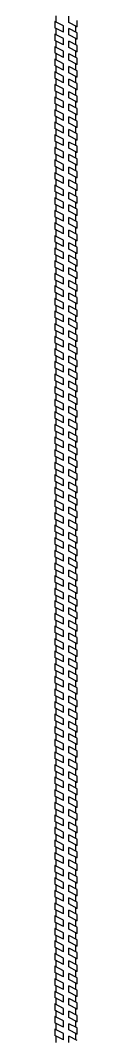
# Model space of a CAD drawing. Header units: millimetres. Extents: x -1985 to 969, y 203 to 500.
# Drawn here: x -1945.58 to -1945.08, y 445.53 to 468.21 of the extents above; entities that cross this region are included whole.
import ezdxf

# ---------------------------------------------------------------- set-up
doc = ezdxf.new("R2010")
doc.units = ezdxf.units.MM
doc.layers.add('ШПАЛА', color=7, linetype='Continuous')

# ---------------------------------------------------------------- blocks, each defined once
blk = doc.blocks.new('Анкер витой')
at = {"color": 252}
for p, q in [((-147935.6, -7676.5), (-147935.6, -7669.5)), ((-147935.6, -7676.5), (-147926.1, -7671.7)), ((-147920.2, -7675.6), (-147910.6, -7670.7)), ((-147910.6, -7670.7), (-147912.1, -7670.7)), ((-147910.6, -7670.7), (-147910.6, -7677.7)), ((-147935.6, -7676.5), (-147934.1, -7676.5)), ((-147935.6, -7683.4), (-147926.1, -7678.6)), ((-147935.6, -7690.4), (-147935.6, -7683.4)), ((-147935.6, -7690.4), (-147926.1, -7685.6)), ((-147920.2, -7682.6), (-147910.6, -7677.7)), ((-147920.2, -7689.6), (-147910.6, -7684.7)), ((-147910.6, -7684.7), (-147912.1, -7684.7)), ((-147910.6, -7684.7), (-147910.6, -7691.7)), ((-147935.6, -7690.4), (-147934.1, -7690.4)), ((-147935.6, -7697.4), (-147926.1, -7692.6)), ((-147920.2, -7696.6), (-147910.6, -7691.7)), ((-147935.6, -7704.4), (-147935.6, -7697.4)), ((-147935.6, -7704.4), (-147926.1, -7699.6)), ((-147935.6, -7704.4), (-147934.1, -7704.4)), ((-147935.6, -7711.5), (-147926.1, -7706.6)), ((-147920.2, -7703.6), (-147910.6, -7698.7)), ((-147920.2, -7710.6), (-147910.6, -7705.7)), ((-147910.6, -7698.7), (-147912.1, -7698.7)), ((-147910.6, -7698.7), (-147910.6, -7705.7)), ((-147935.6, -7718.5), (-147935.6, -7711.5)), ((-147935.6, -7718.5), (-147926.1, -7713.6)), ((-147935.6, -7718.5), (-147934.1, -7718.5)), ((-147920.2, -7717.6), (-147910.6, -7712.7)), ((-147920.2, -7724.6), (-147910.6, -7719.7)), ((-147910.6, -7712.7), (-147912.1, -7712.7)), ((-147910.6, -7712.7), (-147910.6, -7719.7)), ((-147935.6, -7725.5), (-147926.1, -7720.6)), ((-147935.6, -7732.5), (-147935.6, -7725.5)), ((-147935.6, -7732.5), (-147926.1, -7727.6)), ((-147920.2, -7731.7), (-147910.6, -7726.7)), ((-147910.6, -7726.7), (-147912.1, -7726.7)), ((-147910.6, -7726.7), (-147910.6, -7733.7)), ((-147935.6, -7732.5), (-147934.1, -7732.5)), ((-147935.6, -7739.5), (-147926.1, -7734.6)), ((-147935.6, -7746.5), (-147935.6, -7739.5)), ((-147935.6, -7746.5), (-147926.1, -7741.6)), ((-147920.2, -7738.7), (-147910.6, -7733.7)), ((-147920.2, -7745.7), (-147910.6, -7740.8)), ((-147910.6, -7740.8), (-147912.1, -7740.8)), ((-147910.6, -7740.8), (-147910.6, -7747.8)), ((-147935.6, -7746.5), (-147934.1, -7746.5)), ((-147935.6, -7753.5), (-147926.1, -7748.7)), ((-147935.6, -7760.5), (-147935.6, -7753.5)), ((-147920.2, -7752.7), (-147910.6, -7747.8)), ((-147935.6, -7760.5), (-147926.1, -7755.7)), ((-147935.6, -7760.5), (-147934.1, -7760.5)), ((-147935.6, -7767.5), (-147926.1, -7762.6)), ((-147920.2, -7759.6), (-147910.6, -7754.7)), ((-147920.2, -7766.6), (-147910.6, -7761.7)), ((-147910.6, -7754.7), (-147912.1, -7754.7)), ((-147910.6, -7754.7), (-147910.6, -7761.7)), ((-147935.6, -7774.5), (-147935.6, -7767.5)), ((-147935.6, -7774.5), (-147926.1, -7769.6)), ((-147935.6, -7774.5), (-147934.1, -7774.5)), ((-147935.6, -7781.5), (-147926.1, -7776.6)), ((-147920.2, -7773.6), (-147910.6, -7768.7)), ((-147920.2, -7780.6), (-147910.6, -7775.7)), ((-147910.6, -7768.7), (-147912.1, -7768.7)), ((-147910.6, -7768.7), (-147910.6, -7775.7)), ((-147935.6, -7788.5), (-147935.6, -7781.5)), ((-147935.6, -7788.5), (-147926.1, -7783.6)), ((-147920.2, -7787.6), (-147910.6, -7782.7)), ((-147910.6, -7782.7), (-147912.1, -7782.7)), ((-147910.6, -7782.7), (-147910.6, -7789.7)), ((-147935.6, -7788.5), (-147934.1, -7788.5)), ((-147935.6, -7795.4), (-147926.1, -7790.6)), ((-147935.6, -7802.4), (-147935.6, -7795.4)), ((-147935.6, -7802.4), (-147926.1, -7797.6)), ((-147920.2, -7794.6), (-147910.6, -7789.7)), ((-147920.2, -7801.6), (-147910.6, -7796.7)), ((-147910.6, -7796.7), (-147912.1, -7796.7)), ((-147910.6, -7796.7), (-147910.6, -7803.7)), ((-147935.6, -7802.4), (-147934.1, -7802.4)), ((-147935.6, -7809.4), (-147926.1, -7804.6)), ((-147935.6, -7816.4), (-147935.6, -7809.4)), ((-147920.2, -7808.6), (-147910.6, -7803.7)), ((-147920.2, -7815.5), (-147910.6, -7810.6)), ((-147910.6, -7810.6), (-147912.1, -7810.6)), ((-147910.6, -7810.6), (-147910.6, -7817.6)), ((-147935.6, -7816.4), (-147926.1, -7811.6)), ((-147935.6, -7816.4), (-147934.1, -7816.4)), ((-147935.6, -7823.4), (-147926.1, -7818.5)), ((-147920.2, -7822.5), (-147910.6, -7817.6)), ((-147935.6, -7830.4), (-147935.6, -7823.4)), ((-147935.6, -7830.4), (-147926.1, -7825.5)), ((-147935.6, -7830.4), (-147934.1, -7830.4)), ((-147935.6, -7837.4), (-147926.1, -7832.5)), ((-147920.2, -7829.6), (-147910.6, -7824.6)), ((-147920.2, -7836.6), (-147910.6, -7831.6)), ((-147910.6, -7824.6), (-147912.1, -7824.6)), ((-147910.6, -7824.6), (-147910.6, -7831.6)), ((-147935.6, -7844.4), (-147935.6, -7837.4)), ((-147935.6, -7844.4), (-147926.1, -7839.5)), ((-147935.6, -7844.4), (-147934.1, -7844.4)), ((-147920.2, -7843.6), (-147910.6, -7838.7)), ((-147910.6, -7838.7), (-147912.1, -7838.7)), ((-147910.6, -7838.7), (-147910.6, -7845.7)), ((-147935.6, -7851.4), (-147926.1, -7846.5)), ((-147935.6, -7858.4), (-147935.6, -7851.4)), ((-147935.6, -7858.4), (-147926.1, -7853.5)), ((-147920.2, -7850.6), (-147910.6, -7845.7)), ((-147920.2, -7857.6), (-147910.6, -7852.7)), ((-147910.6, -7852.7), (-147912.1, -7852.7)), ((-147910.6, -7852.7), (-147910.6, -7859.7)), ((-147935.6, -7858.4), (-147934.1, -7858.4)), ((-147935.6, -7865.4), (-147926.1, -7860.6)), ((-147935.6, -7872.4), (-147935.6, -7865.4)), ((-147920.2, -7864.6), (-147910.6, -7859.7)), ((-147920.2, -7871.6), (-147910.6, -7866.7)), ((-147910.6, -7866.7), (-147912.1, -7866.7)), ((-147910.6, -7866.7), (-147910.6, -7873.7)), ((-147935.6, -7872.4), (-147926.1, -7867.6)), ((-147935.6, -7872.4), (-147934.1, -7872.4)), ((-147935.6, -7879.4), (-147926.1, -7874.6)), ((-147920.2, -7878.6), (-147910.6, -7873.7)), ((-147935.6, -7886.4), (-147935.6, -7879.4)), ((-147935.6, -7886.4), (-147926.1, -7881.6)), ((-147935.6, -7886.4), (-147934.1, -7886.4)), ((-147935.6, -7893.4), (-147926.1, -7888.6)), ((-147920.2, -7885.6), (-147910.6, -7880.7)), ((-147920.2, -7892.6), (-147910.6, -7887.7)), ((-147910.6, -7880.7), (-147912.1, -7880.7)), ((-147910.6, -7880.7), (-147910.6, -7887.7)), ((-147935.6, -7900.4), (-147935.6, -7893.4)), ((-147935.6, -7900.4), (-147926.1, -7895.6)), ((-147935.6, -7900.4), (-147934.1, -7900.4)), ((-147920.2, -7899.6), (-147910.6, -7894.6)), ((-147910.6, -7894.6), (-147912.1, -7894.6)), ((-147910.6, -7894.6), (-147910.6, -7901.6)), ((-147935.6, -7907.4), (-147926.1, -7902.5)), ((-147935.6, -7914.4), (-147935.6, -7907.4)), ((-147935.6, -7914.4), (-147926.1, -7909.5)), ((-147920.2, -7906.6), (-147910.6, -7901.6)), ((-147920.2, -7913.6), (-147910.6, -7908.7)), ((-147910.6, -7908.7), (-147912.1, -7908.7)), ((-147910.6, -7908.7), (-147910.6, -7915.7)), ((-147935.6, -7914.4), (-147934.1, -7914.4)), ((-147935.6, -7921.4), (-147926.1, -7916.6)), ((-147935.6, -7928.4), (-147935.6, -7921.4)), ((-147935.6, -7928.4), (-147926.1, -7923.6)), ((-147920.2, -7920.6), (-147910.6, -7915.7)), ((-147920.2, -7927.5), (-147910.6, -7922.6)), ((-147910.6, -7922.6), (-147912.1, -7922.6)), ((-147910.6, -7922.6), (-147910.6, -7929.6)), ((-147935.6, -7928.4), (-147934.1, -7928.4)), ((-147935.6, -7935.4), (-147926.1, -7930.5)), ((-147920.2, -7934.5), (-147910.6, -7929.6)), ((-147935.6, -7942.4), (-147935.6, -7935.4)), ((-147935.6, -7942.4), (-147926.1, -7937.5)), ((-147935.6, -7942.4), (-147934.1, -7942.4)), ((-147935.6, -7949.4), (-147926.1, -7944.5)), ((-147920.2, -7941.6), (-147910.6, -7936.6)), ((-147920.2, -7948.6), (-147910.6, -7943.6)), ((-147910.6, -7936.6), (-147912.1, -7936.6)), ((-147910.6, -7936.6), (-147910.6, -7943.6)), ((-147935.6, -7956.4), (-147935.6, -7949.4)), ((-147935.6, -7956.4), (-147926.1, -7951.5)), ((-147935.6, -7956.4), (-147934.1, -7956.4)), ((-147920.2, -7955.5), (-147910.6, -7950.6)), ((-147920.2, -7962.5), (-147910.6, -7957.6)), ((-147910.6, -7950.6), (-147912.1, -7950.6)), ((-147910.6, -7950.6), (-147910.6, -7957.6)), ((-147935.6, -7963.3), (-147926.1, -7958.5)), ((-147935.6, -7970.3), (-147935.6, -7963.3)), ((-147935.6, -7970.3), (-147926.1, -7965.5)), ((-147920.2, -7969.5), (-147910.6, -7964.6)), ((-147910.6, -7964.6), (-147912.1, -7964.6)), ((-147910.6, -7964.6), (-147910.6, -7971.6)), ((-147935.6, -7970.3), (-147934.1, -7970.3)), ((-147935.6, -7977.4), (-147926.1, -7972.5)), ((-147935.6, -7984.4), (-147935.6, -7977.4)), ((-147935.6, -7984.4), (-147926.1, -7979.5)), ((-147920.2, -7976.5), (-147910.6, -7971.6)), ((-147920.2, -7983.5), (-147910.6, -7978.6)), ((-147910.6, -7978.6), (-147912.1, -7978.6)), ((-147910.6, -7978.6), (-147910.6, -7985.6)), ((-147935.6, -7984.4), (-147934.1, -7984.4)), ((-147935.6, -7991.4), (-147926.1, -7986.5)), ((-147935.6, -7998.4), (-147935.6, -7991.4)), ((-147920.2, -7990.5), (-147910.6, -7985.6)), ((-147935.6, -7998.4), (-147926.1, -7993.5)), ((-147935.6, -7998.4), (-147934.1, -7998.4)), ((-147935.6, -8005.4), (-147926.1, -8000.5)), ((-147920.2, -7997.5), (-147910.6, -7992.6)), ((-147920.2, -8004.5), (-147910.6, -7999.6)), ((-147910.6, -7992.6), (-147912.1, -7992.6)), ((-147910.6, -7992.6), (-147910.6, -7999.6)), ((-147935.6, -8012.4), (-147935.6, -8005.4)), ((-147935.6, -8012.4), (-147926.1, -8007.5)), ((-147935.6, -8012.4), (-147934.1, -8012.4)), ((-147935.6, -8019.4), (-147926.1, -8014.6)), ((-147920.2, -8011.6), (-147910.6, -8006.7)), ((-147920.2, -8018.6), (-147910.6, -8013.7)), ((-147910.6, -8006.7), (-147912.1, -8006.7)), ((-147910.6, -8006.7), (-147910.6, -8013.7)), ((-147935.6, -8026.4), (-147935.6, -8019.4)), ((-147935.6, -8026.4), (-147926.1, -8021.6)), ((-147920.2, -8025.6), (-147910.6, -8020.7)), ((-147910.6, -8020.7), (-147912.1, -8020.7)), ((-147910.6, -8020.7), (-147910.6, -8027.7)), ((-147935.6, -8026.4), (-147934.1, -8026.4)), ((-147935.6, -8033.4), (-147926.1, -8028.6)), ((-147935.6, -8040.4), (-147935.6, -8033.4)), ((-147935.6, -8040.4), (-147926.1, -8035.6)), ((-147920.2, -8032.6), (-147910.6, -8027.7)), ((-147920.2, -8039.5), (-147910.6, -8034.6)), ((-147910.6, -8034.6), (-147912.1, -8034.6)), ((-147910.6, -8034.6), (-147910.6, -8041.6)), ((-147935.6, -8040.4), (-147934.1, -8040.4)), ((-147935.6, -8047.4), (-147926.1, -8042.5)), ((-147935.6, -8054.4), (-147935.6, -8047.4)), ((-147920.2, -8046.5), (-147910.6, -8041.6)), ((-147920.2, -8053.5), (-147910.6, -8048.6)), ((-147910.6, -8048.6), (-147912.1, -8048.6)), ((-147910.6, -8048.6), (-147910.6, -8055.6)), ((-147935.6, -8054.4), (-147926.1, -8049.5)), ((-147935.6, -8054.4), (-147934.1, -8054.4)), ((-147935.6, -8061.4), (-147926.1, -8056.5)), ((-147920.2, -8060.5), (-147910.6, -8055.6)), ((-147935.6, -8068.4), (-147935.6, -8061.4)), ((-147935.6, -8068.4), (-147926.1, -8063.5)), ((-147935.6, -8068.4), (-147934.1, -8068.4)), ((-147935.6, -8075.3), (-147926.1, -8070.5)), ((-147920.2, -8067.5), (-147910.6, -8062.6)), ((-147920.2, -8074.5), (-147910.6, -8069.6)), ((-147910.6, -8062.6), (-147912.1, -8062.6)), ((-147910.6, -8062.6), (-147910.6, -8069.6)), ((-147935.6, -8082.3), (-147935.6, -8075.3)), ((-147935.6, -8082.3), (-147926.1, -8077.5)), ((-147935.6, -8082.3), (-147934.1, -8082.3)), ((-147920.2, -8081.5), (-147910.6, -8076.6)), ((-147910.6, -8076.6), (-147912.1, -8076.6)), ((-147910.6, -8076.6), (-147910.6, -8083.6)), ((-147935.6, -8089.4), (-147926.1, -8084.5)), ((-147935.6, -8096.4), (-147935.6, -8089.4)), ((-147935.6, -8096.4), (-147926.1, -8091.5)), ((-147920.2, -8088.5), (-147910.6, -8083.6)), ((-147920.2, -8095.5), (-147910.6, -8090.6)), ((-147910.6, -8090.6), (-147912.1, -8090.6)), ((-147910.6, -8090.6), (-147910.6, -8097.6)), ((-147935.6, -8096.4), (-147934.1, -8096.4)), ((-147935.6, -8103.3), (-147926.1, -8098.5)), ((-147935.6, -8110.3), (-147935.6, -8103.3)), ((-147920.2, -8102.5), (-147910.6, -8097.6)), ((-147920.2, -8109.5), (-147910.6, -8104.6)), ((-147910.6, -8104.6), (-147912.1, -8104.6)), ((-147910.6, -8104.6), (-147910.6, -8111.6)), ((-147935.6, -8110.3), (-147926.1, -8105.5)), ((-147935.6, -8110.3), (-147934.1, -8110.3)), ((-147935.6, -8117.3), (-147926.1, -8112.5)), ((-147920.2, -8116.5), (-147910.6, -8111.6)), ((-147935.6, -8124.3), (-147935.6, -8117.3)), ((-147935.6, -8124.3), (-147926.1, -8119.5)), ((-147935.6, -8124.3), (-147934.1, -8124.3)), ((-147935.6, -8131.3), (-147926.1, -8126.5)), ((-147920.2, -8123.5), (-147910.6, -8118.6)), ((-147920.2, -8130.5), (-147910.6, -8125.6)), ((-147910.6, -8118.6), (-147912.1, -8118.6)), ((-147910.6, -8118.6), (-147910.6, -8125.6)), ((-147935.6, -8138.3), (-147935.6, -8131.3)), ((-147935.6, -8138.3), (-147926.1, -8133.5)), ((-147935.6, -8138.3), (-147934.1, -8138.3)), ((-147920.2, -8137.5), (-147910.6, -8132.6)), ((-147910.6, -8132.6), (-147912.1, -8132.6)), ((-147910.6, -8132.6), (-147910.6, -8139.6)), ((-147935.6, -8145.3), (-147926.1, -8140.5)), ((-147935.6, -8152.3), (-147935.6, -8145.3)), ((-147935.6, -8152.3), (-147926.1, -8147.5)), ((-147920.2, -8144.5), (-147910.6, -8139.6)), ((-147920.2, -8151.5), (-147910.6, -8146.6)), ((-147910.6, -8146.6), (-147912.1, -8146.6)), ((-147910.6, -8146.6), (-147910.6, -8153.6)), ((-147935.6, -8152.3), (-147934.1, -8152.3)), ((-147935.6, -8159.4), (-147926.1, -8154.5)), ((-147935.6, -8166.4), (-147935.6, -8159.4)), ((-147935.6, -8166.4), (-147926.1, -8161.5)), ((-147920.2, -8158.5), (-147910.6, -8153.6)), ((-147920.2, -8165.5), (-147910.6, -8160.6)), ((-147910.6, -8160.6), (-147912.1, -8160.6)), ((-147910.6, -8160.6), (-147910.6, -8167.6)), ((-147935.6, -8166.4), (-147934.1, -8166.4)), ((-147935.6, -8173.4), (-147926.1, -8168.5)), ((-147935.6, -8180.4), (-147935.6, -8173.4)), ((-147920.2, -8172.5), (-147910.6, -8167.6)), ((-147935.6, -8180.4), (-147926.1, -8175.5)), ((-147935.6, -8180.4), (-147934.1, -8180.4)), ((-147935.6, -8187.3), (-147926.1, -8182.5)), ((-147920.2, -8179.5), (-147910.6, -8174.6)), ((-147920.2, -8186.5), (-147910.6, -8181.6)), ((-147910.6, -8174.6), (-147912.1, -8174.6)), ((-147910.6, -8174.6), (-147910.6, -8181.6)), ((-147935.6, -8194.3), (-147935.6, -8187.3)), ((-147935.6, -8194.3), (-147926.1, -8189.5)), ((-147935.6, -8194.3), (-147934.1, -8194.3)), ((-147920.2, -8193.5), (-147910.6, -8188.6)), ((-147920.2, -8200.5), (-147910.6, -8195.6)), ((-147910.6, -8188.6), (-147912.1, -8188.6)), ((-147910.6, -8188.6), (-147910.6, -8195.6)), ((-147935.6, -8201.3), (-147926.1, -8196.5)), ((-147935.6, -8208.3), (-147935.6, -8201.3)), ((-147935.6, -8208.3), (-147926.1, -8203.5)), ((-147920.2, -8207.5), (-147910.6, -8202.6)), ((-147910.6, -8202.6), (-147912.1, -8202.6)), ((-147910.6, -8202.6), (-147910.6, -8209.6)), ((-147935.6, -8208.3), (-147934.1, -8208.3)), ((-147935.6, -8215.3), (-147926.1, -8210.5)), ((-147935.6, -8222.3), (-147935.6, -8215.3)), ((-147935.6, -8222.3), (-147926.1, -8217.5)), ((-147920.2, -8214.5), (-147910.6, -8209.6)), ((-147920.2, -8221.5), (-147910.6, -8216.6)), ((-147910.6, -8216.6), (-147912.1, -8216.6)), ((-147910.6, -8216.6), (-147910.6, -8223.6)), ((-147935.6, -8222.3), (-147934.1, -8222.3)), ((-147935.6, -8229.3), (-147926.1, -8224.5)), ((-147935.6, -8236.3), (-147935.6, -8229.3)), ((-147920.2, -8228.5), (-147910.6, -8223.6)), ((-147935.6, -8236.3), (-147926.1, -8231.5)), ((-147935.6, -8236.3), (-147934.1, -8236.3)), ((-147935.6, -8243.3), (-147926.1, -8238.4)), ((-147920.2, -8235.4), (-147910.6, -8230.5)), ((-147920.2, -8242.4), (-147910.6, -8237.5)), ((-147910.6, -8230.5), (-147912.1, -8230.5)), ((-147910.6, -8230.5), (-147910.6, -8237.5)), ((-147935.6, -8250.3), (-147935.6, -8243.3)), ((-147935.6, -8250.3), (-147926.1, -8245.4)), ((-147935.6, -8250.3), (-147934.1, -8250.3)), ((-147935.6, -8257.3), (-147926.1, -8252.4)), ((-147920.2, -8249.4), (-147910.6, -8244.5)), ((-147920.2, -8256.4), (-147910.6, -8251.5)), ((-147910.6, -8244.5), (-147912.1, -8244.5)), ((-147910.6, -8244.5), (-147910.6, -8251.5)), ((-147935.6, -8264.3), (-147935.6, -8257.3)), ((-147935.6, -8264.3), (-147926.1, -8259.4)), ((-147920.2, -8263.5), (-147910.6, -8258.5)), ((-147910.6, -8258.5), (-147912.1, -8258.5)), ((-147910.6, -8258.5), (-147910.6, -8265.5)), ((-147935.6, -8264.3), (-147934.1, -8264.3)), ((-147935.6, -8271.3), (-147926.1, -8266.4)), ((-147935.6, -8278.3), (-147935.6, -8271.3)), ((-147935.6, -8278.3), (-147926.1, -8273.4)), ((-147920.2, -8270.5), (-147910.6, -8265.5)), ((-147920.2, -8277.5), (-147910.6, -8272.5)), ((-147910.6, -8272.5), (-147912.1, -8272.5)), ((-147910.6, -8272.5), (-147910.6, -8279.5)), ((-147935.6, -8278.3), (-147934.1, -8278.3)), ((-147935.6, -8285.3), (-147926.1, -8280.4)), ((-147935.6, -8292.3), (-147935.6, -8285.3)), ((-147920.2, -8284.5), (-147910.6, -8279.5)), ((-147920.2, -8291.5), (-147910.6, -8286.6)), ((-147910.6, -8286.6), (-147912.1, -8286.6)), ((-147910.6, -8286.6), (-147910.6, -8293.6)), ((-147935.6, -8292.3), (-147926.1, -8287.4)), ((-147935.6, -8292.3), (-147934.1, -8292.3)), ((-147935.6, -8299.3), (-147926.1, -8294.5)), ((-147920.2, -8298.5), (-147910.6, -8293.6)), ((-147935.6, -8306.3), (-147935.6, -8299.3)), ((-147935.6, -8306.3), (-147926.1, -8301.5)), ((-147935.6, -8306.3), (-147934.1, -8306.3)), ((-147935.6, -8313.3), (-147926.1, -8308.5)), ((-147920.2, -8305.5), (-147910.6, -8300.6)), ((-147920.2, -8312.5), (-147910.6, -8307.6)), ((-147910.6, -8300.6), (-147912.1, -8300.6)), ((-147910.6, -8300.6), (-147910.6, -8307.6)), ((-147935.6, -8320.3), (-147935.6, -8313.3)), ((-147935.6, -8320.3), (-147926.1, -8315.5)), ((-147935.6, -8320.3), (-147934.1, -8320.3)), ((-147920.2, -8319.4), (-147910.6, -8314.5)), ((-147910.6, -8314.5), (-147912.1, -8314.5)), ((-147910.6, -8314.5), (-147910.6, -8321.5)), ((-147935.6, -8327.3), (-147926.1, -8322.4)), ((-147935.6, -8334.3), (-147935.6, -8327.3)), ((-147935.6, -8334.3), (-147926.1, -8329.4)), ((-147920.2, -8326.4), (-147910.6, -8321.5)), ((-147920.2, -8333.5), (-147910.6, -8328.5)), ((-147910.6, -8328.5), (-147912.1, -8328.5)), ((-147910.6, -8328.5), (-147910.6, -8335.5)), ((-147935.6, -8334.3), (-147934.1, -8334.3)), ((-147935.6, -8341.3), (-147926.1, -8336.4)), ((-147935.6, -8348.3), (-147935.6, -8341.3)), ((-147935.6, -8348.3), (-147926.1, -8343.4)), ((-147920.2, -8340.5), (-147910.6, -8335.5)), ((-147920.2, -8347.4), (-147910.6, -8342.5)), ((-147910.6, -8342.5), (-147912.1, -8342.5)), ((-147910.6, -8342.5), (-147910.6, -8349.5)), ((-147935.6, -8348.3), (-147934.1, -8348.3)), ((-147935.6, -8355.3), (-147926.1, -8350.4)), ((-147920.2, -8354.4), (-147910.6, -8349.5)), ((-147935.6, -8362.3), (-147935.6, -8355.3)), ((-147935.6, -8362.3), (-147926.1, -8357.4)), ((-147935.6, -8362.3), (-147934.1, -8362.3)), ((-147935.6, -8369.3), (-147926.1, -8364.4)), ((-147920.2, -8361.4), (-147910.6, -8356.5)), ((-147920.2, -8368.4), (-147910.6, -8363.5)), ((-147910.6, -8356.5), (-147912.1, -8356.5)), ((-147910.6, -8356.5), (-147910.6, -8363.5)), ((-147935.6, -8376.3), (-147935.6, -8369.3)), ((-147935.6, -8376.3), (-147926.1, -8371.4)), ((-147935.6, -8376.3), (-147934.1, -8376.3)), ((-147920.2, -8375.4), (-147910.6, -8370.5)), ((-147910.6, -8370.5), (-147912.1, -8370.5)), ((-147910.6, -8370.5), (-147910.6, -8377.5)), ((-147935.6, -8383.2), (-147926.1, -8378.4)), ((-147935.6, -8390.2), (-147935.6, -8383.2)), ((-147935.6, -8390.2), (-147926.1, -8385.4)), ((-147920.2, -8382.4), (-147910.6, -8377.5)), ((-147920.2, -8389.4), (-147910.6, -8384.5)), ((-147910.6, -8384.5), (-147912.1, -8384.5)), ((-147910.6, -8384.5), (-147910.6, -8391.5)), ((-147935.6, -8390.2), (-147934.1, -8390.2)), ((-147935.6, -8397.2), (-147926.1, -8392.4)), ((-147935.6, -8404.2), (-147935.6, -8397.2)), ((-147935.6, -8404.2), (-147926.1, -8399.4)), ((-147920.2, -8396.4), (-147910.6, -8391.5)), ((-147920.2, -8403.4), (-147910.6, -8398.5)), ((-147910.6, -8398.5), (-147912.1, -8398.5)), ((-147910.6, -8398.5), (-147910.6, -8405.5)), ((-147935.6, -8404.2), (-147934.1, -8404.2)), ((-147935.6, -8411.2), (-147926.1, -8406.4)), ((-147935.6, -8418.2), (-147935.6, -8411.2)), ((-147920.2, -8410.4), (-147910.6, -8405.5)), ((-147935.6, -8418.2), (-147926.1, -8413.4)), ((-147935.6, -8418.2), (-147934.1, -8418.2)), ((-147935.6, -8425.2), (-147926.1, -8420.4)), ((-147920.2, -8417.4), (-147910.6, -8412.5)), ((-147920.2, -8424.4), (-147910.6, -8419.5)), ((-147910.6, -8412.5), (-147912.1, -8412.5)), ((-147910.6, -8412.5), (-147910.6, -8419.5)), ((-147935.6, -8432.2), (-147935.6, -8425.2)), ((-147935.6, -8432.2), (-147926.1, -8427.4)), ((-147935.6, -8432.2), (-147934.1, -8432.2)), ((-147920.2, -8431.4), (-147910.6, -8426.5)), ((-147920.2, -8438.4), (-147910.6, -8433.5)), ((-147910.6, -8426.5), (-147912.1, -8426.5)), ((-147910.6, -8426.5), (-147910.6, -8433.5)), ((-147935.6, -8439.3), (-147926.1, -8434.4)), ((-147935.6, -8446.3), (-147935.6, -8439.3)), ((-147935.6, -8446.3), (-147926.1, -8441.4)), ((-147920.2, -8445.4), (-147910.6, -8440.5)), ((-147910.6, -8440.5), (-147912.1, -8440.5)), ((-147910.6, -8440.5), (-147910.6, -8447.5)), ((-147935.6, -8446.3), (-147934.1, -8446.3)), ((-147935.6, -8453.3), (-147926.1, -8448.4)), ((-147935.6, -8460.3), (-147935.6, -8453.3)), ((-147935.6, -8460.3), (-147926.1, -8455.4)), ((-147920.2, -8452.4), (-147910.6, -8447.5)), ((-147920.2, -8459.4), (-147910.6, -8454.5)), ((-147910.6, -8454.5), (-147912.1, -8454.5)), ((-147910.6, -8454.5), (-147910.6, -8461.5)), ((-147935.6, -8460.3), (-147934.1, -8460.3)), ((-147935.6, -8467.2), (-147926.1, -8462.4)), ((-147935.6, -8474.2), (-147935.6, -8467.2)), ((-147920.2, -8466.4), (-147910.6, -8461.5)), ((-147935.6, -8474.2), (-147926.1, -8469.4)), ((-147935.6, -8474.2), (-147934.1, -8474.2)), ((-147935.6, -8481.2), (-147926.1, -8476.4)), ((-147920.2, -8473.4), (-147910.6, -8468.5)), ((-147920.2, -8480.4), (-147910.6, -8475.5)), ((-147910.6, -8468.5), (-147912.1, -8468.5)), ((-147910.6, -8468.5), (-147910.6, -8475.5)), ((-147935.6, -8488.2), (-147935.6, -8481.2)), ((-147935.6, -8488.2), (-147926.1, -8483.4)), ((-147935.6, -8488.2), (-147934.1, -8488.2)), ((-147935.6, -8495.2), (-147926.1, -8490.4)), ((-147920.2, -8487.4), (-147910.6, -8482.5)), ((-147920.2, -8494.4), (-147910.6, -8489.5)), ((-147910.6, -8482.5), (-147912.1, -8482.5)), ((-147910.6, -8482.5), (-147910.6, -8489.5)), ((-147935.6, -8502.2), (-147935.6, -8495.2)), ((-147935.6, -8502.2), (-147926.1, -8497.4)), ((-147920.2, -8501.4), (-147910.6, -8496.5)), ((-147910.6, -8496.5), (-147912.1, -8496.5)), ((-147910.6, -8496.5), (-147910.6, -8503.5)), ((-147935.6, -8502.2), (-147934.1, -8502.2)), ((-147935.6, -8509.2), (-147926.1, -8504.4)), ((-147935.6, -8516.2), (-147935.6, -8509.2)), ((-147935.6, -8516.2), (-147926.1, -8511.4)), ((-147920.2, -8508.4), (-147910.6, -8503.5)), ((-147920.2, -8515.3), (-147910.6, -8510.4)), ((-147910.6, -8510.4), (-147912.1, -8510.4)), ((-147910.6, -8510.4), (-147910.6, -8517.4)), ((-147935.6, -8516.2), (-147934.1, -8516.2)), ((-147935.6, -8523.2), (-147926.1, -8518.3)), ((-147935.6, -8530.2), (-147935.6, -8523.2)), ((-147920.2, -8522.3), (-147910.6, -8517.4)), ((-147920.2, -8529.4), (-147910.6, -8524.4)), ((-147910.6, -8524.4), (-147912.1, -8524.4)), ((-147910.6, -8524.4), (-147910.6, -8531.4)), ((-147935.6, -8530.2), (-147926.1, -8525.3)), ((-147935.6, -8530.2), (-147934.1, -8530.2)), ((-147935.6, -8537.2), (-147926.1, -8532.3)), ((-147920.2, -8536.4), (-147910.6, -8531.4)), ((-147935.6, -8544.2), (-147935.6, -8537.2)), ((-147935.6, -8544.2), (-147926.1, -8539.3)), ((-147935.6, -8544.2), (-147934.1, -8544.2)), ((-147935.6, -8551.2), (-147926.1, -8546.3)), ((-147920.2, -8543.4), (-147910.6, -8538.4)), ((-147920.2, -8550.4), (-147910.6, -8545.4)), ((-147910.6, -8538.4), (-147912.1, -8538.4)), ((-147910.6, -8538.4), (-147910.6, -8545.4)), ((-147935.6, -8558.2), (-147935.6, -8551.2)), ((-147935.6, -8558.2), (-147926.1, -8553.3)), ((-147935.6, -8558.2), (-147934.1, -8558.2)), ((-147920.2, -8557.4), (-147910.6, -8552.5)), ((-147910.6, -8552.5), (-147912.1, -8552.5)), ((-147910.6, -8552.5), (-147910.6, -8559.5)), ((-147935.6, -8565.2), (-147926.1, -8560.4)), ((-147935.6, -8572.2), (-147935.6, -8565.2)), ((-147935.6, -8572.2), (-147926.1, -8567.4)), ((-147920.2, -8564.4), (-147910.6, -8559.5)), ((-147920.2, -8571.4), (-147910.6, -8566.5)), ((-147910.6, -8566.5), (-147912.1, -8566.5)), ((-147910.6, -8566.5), (-147910.6, -8573.5)), ((-147935.6, -8572.2), (-147934.1, -8572.2)), ((-147935.6, -8579.2), (-147926.1, -8574.4)), ((-147935.6, -8586.2), (-147935.6, -8579.2)), ((-147935.6, -8586.2), (-147926.1, -8581.4)), ((-147920.2, -8578.4), (-147910.6, -8573.5)), ((-147920.2, -8585.4), (-147910.6, -8580.5)), ((-147910.6, -8580.5), (-147912.1, -8580.5)), ((-147910.6, -8580.5), (-147910.6, -8587.5)), ((-147935.6, -8586.2), (-147934.1, -8586.2)), ((-147935.6, -8593.2), (-147926.1, -8588.4)), ((-147920.2, -8592.4), (-147910.6, -8587.5)), ((-147935.6, -8600.2), (-147935.6, -8593.2)), ((-147935.6, -8600.2), (-147926.1, -8595.4)), ((-147935.6, -8600.2), (-147934.1, -8600.2)), ((-147935.6, -8607.2), (-147926.1, -8602.3)), ((-147920.2, -8599.4), (-147910.6, -8594.4)), ((-147920.2, -8606.4), (-147910.6, -8601.4)), ((-147910.6, -8594.4), (-147912.1, -8594.4)), ((-147910.6, -8594.4), (-147910.6, -8601.4)), ((-147935.6, -8614.2), (-147935.6, -8607.2)), ((-147935.6, -8614.2), (-147926.1, -8609.3)), ((-147935.6, -8614.2), (-147934.1, -8614.2)), ((-147920.2, -8613.4), (-147910.6, -8608.5)), ((-147920.2, -8620.4), (-147910.6, -8615.5)), ((-147910.6, -8608.5), (-147912.1, -8608.5)), ((-147910.6, -8608.5), (-147910.6, -8615.5)), ((-147935.6, -8621.2), (-147926.1, -8616.3)), ((-147935.6, -8628.2), (-147935.6, -8621.2)), ((-147935.6, -8628.2), (-147926.1, -8623.3)), ((-147920.2, -8627.3), (-147910.6, -8622.4)), ((-147910.6, -8622.4), (-147912.1, -8622.4)), ((-147910.6, -8622.4), (-147910.6, -8629.4)), ((-147935.6, -8628.2), (-147934.1, -8628.2)), ((-147935.6, -8635.2), (-147926.1, -8630.3)), ((-147935.6, -8642.2), (-147935.6, -8635.2)), ((-147935.6, -8642.2), (-147926.1, -8637.3)), ((-147920.2, -8634.3), (-147910.6, -8629.4)), ((-147920.2, -8641.3), (-147910.6, -8636.4)), ((-147910.6, -8636.4), (-147912.1, -8636.4)), ((-147910.6, -8636.4), (-147910.6, -8643.4)), ((-147935.6, -8642.2), (-147934.1, -8642.2)), ((-147935.6, -8649.2), (-147926.1, -8644.3)), ((-147935.6, -8656.2), (-147935.6, -8649.2)), ((-147920.2, -8648.3), (-147910.6, -8643.4)), ((-147935.6, -8656.2), (-147926.1, -8651.3)), ((-147935.6, -8656.2), (-147934.1, -8656.2)), ((-147935.6, -8663.1), (-147926.1, -8658.3)), ((-147920.2, -8655.3), (-147910.6, -8650.4)), ((-147920.2, -8662.3), (-147910.6, -8657.4)), ((-147910.6, -8650.4), (-147912.1, -8650.4)), ((-147910.6, -8650.4), (-147910.6, -8657.4)), ((-147935.6, -8670.1), (-147935.6, -8663.1)), ((-147935.6, -8670.1), (-147926.1, -8665.3)), ((-147935.6, -8670.1), (-147934.1, -8670.1)), ((-147920.2, -8669.3), (-147910.6, -8664.4)), ((-147920.2, -8676.3), (-147910.6, -8671.4)), ((-147910.6, -8664.4), (-147912.1, -8664.4)), ((-147910.6, -8664.4), (-147910.6, -8671.4)), ((-147935.6, -8677.1), (-147926.1, -8672.3)), ((-147935.6, -8684.1), (-147935.6, -8677.1)), ((-147935.6, -8684.1), (-147926.1, -8679.3)), ((-147920.2, -8683.3), (-147910.6, -8678.4)), ((-147910.6, -8678.4), (-147912.1, -8678.4)), ((-147910.6, -8678.4), (-147910.6, -8685.4)), ((-147935.6, -8684.1), (-147934.1, -8684.1)), ((-147935.6, -8691.2), (-147926.1, -8686.3)), ((-147935.6, -8698.2), (-147935.6, -8691.2)), ((-147935.6, -8698.2), (-147926.1, -8693.3)), ((-147920.2, -8690.3), (-147910.6, -8685.4)), ((-147920.2, -8697.3), (-147910.6, -8692.4)), ((-147910.6, -8692.4), (-147912.1, -8692.4)), ((-147910.6, -8692.4), (-147910.6, -8699.4)), ((-147935.6, -8698.2), (-147934.1, -8698.2)), ((-147935.6, -8705.2), (-147926.1, -8700.3)), ((-147935.6, -8712.2), (-147935.6, -8705.2)), ((-147920.2, -8704.3), (-147910.6, -8699.4)), ((-147935.6, -8712.2), (-147926.1, -8707.3)), ((-147935.6, -8712.2), (-147934.1, -8712.2)), ((-147935.6, -8719.2), (-147926.1, -8714.3)), ((-147920.2, -8711.4), (-147910.6, -8706.5)), ((-147920.2, -8718.4), (-147910.6, -8713.5)), ((-147910.6, -8706.5), (-147912.1, -8706.5)), ((-147910.6, -8706.5), (-147910.6, -8713.5)), ((-147935.6, -8726.2), (-147935.6, -8719.2)), ((-147935.6, -8726.2), (-147926.1, -8721.3)), ((-147935.6, -8726.2), (-147934.1, -8726.2)), ((-147935.6, -8733.2), (-147926.1, -8728.4)), ((-147920.2, -8725.4), (-147910.6, -8720.5)), ((-147920.2, -8732.4), (-147910.6, -8727.5)), ((-147910.6, -8720.5), (-147912.1, -8720.5)), ((-147910.6, -8720.5), (-147910.6, -8727.5)), ((-147935.6, -8740.2), (-147935.6, -8733.2)), ((-147935.6, -8740.2), (-147926.1, -8735.4)), ((-147935.6, -8740.2), (-147934.1, -8740.2)), ((-147920.2, -8739.3), (-147910.6, -8734.4)), ((-147910.6, -8734.4), (-147912.1, -8734.4)), ((-147910.6, -8734.4), (-147910.6, -8741.4)), ((-147935.6, -8747.2), (-147926.1, -8742.3)), ((-147935.6, -8754.2), (-147935.6, -8747.2)), ((-147935.6, -8754.2), (-147926.1, -8749.3)), ((-147920.2, -8746.3), (-147910.6, -8741.4)), ((-147920.2, -8753.3), (-147910.6, -8748.4)), ((-147910.6, -8748.4), (-147912.1, -8748.4)), ((-147910.6, -8748.4), (-147910.6, -8755.4)), ((-147935.6, -8754.2), (-147934.1, -8754.2)), ((-147935.6, -8761.2), (-147926.1, -8756.3)), ((-147935.6, -8768.2), (-147935.6, -8761.2)), ((-147920.2, -8760.3), (-147910.6, -8755.4)), ((-147920.2, -8767.3), (-147910.6, -8762.4)), ((-147910.6, -8762.4), (-147912.1, -8762.4)), ((-147910.6, -8762.4), (-147910.6, -8769.4)), ((-147935.6, -8768.2), (-147926.1, -8763.3)), ((-147935.6, -8768.2), (-147934.1, -8768.2)), ((-147935.6, -8775.1), (-147926.1, -8770.3)), ((-147920.2, -8774.3), (-147910.6, -8769.4)), ((-147935.6, -8782.1), (-147935.6, -8775.1)), ((-147935.6, -8782.1), (-147926.1, -8777.3)), ((-147935.6, -8782.1), (-147934.1, -8782.1)), ((-147935.6, -8789.1), (-147926.1, -8784.3)), ((-147920.2, -8781.3), (-147910.6, -8776.4)), ((-147920.2, -8788.3), (-147910.6, -8783.4)), ((-147910.6, -8776.4), (-147912.1, -8776.4)), ((-147910.6, -8776.4), (-147910.6, -8783.4)), ((-147935.6, -8796.1), (-147935.6, -8789.1)), ((-147935.6, -8796.1), (-147926.1, -8791.3)), ((-147935.6, -8796.1), (-147934.1, -8796.1)), ((-147920.2, -8795.3), (-147910.6, -8790.4)), ((-147910.6, -8790.4), (-147912.1, -8790.4)), ((-147910.6, -8790.4), (-147910.6, -8797.4)), ((-147935.6, -8803.1), (-147926.1, -8798.3)), ((-147920.2, -8802.3), (-147910.6, -8797.4))]:
    blk.add_line(p, q, dxfattribs=at)
at = {"layer": 'ШПАЛА', "color": 252}
for p, q in [((-147926.1, -7671.7), (-147926.1, -7664.7)), ((-147912.1, -7671.5), (-147912.1, -7664.5)), ((-147934.1, -7682.7), (-147934.1, -7675.7)), ((-147926.1, -7685.6), (-147926.1, -7678.6)), ((-147920.2, -7682.6), (-147920.2, -7675.6)), ((-147912.1, -7685.5), (-147912.1, -7678.5)), ((-147934.1, -7696.7), (-147934.1, -7689.7)), ((-147926.1, -7699.6), (-147926.1, -7692.6)), ((-147920.2, -7696.6), (-147920.2, -7689.6)), ((-147912.1, -7699.5), (-147912.1, -7692.5)), ((-147934.1, -7710.7), (-147934.1, -7703.7)), ((-147926.1, -7713.6), (-147926.1, -7706.6)), ((-147920.2, -7710.6), (-147920.2, -7703.6)), ((-147912.1, -7713.5), (-147912.1, -7706.5)), ((-147934.1, -7724.7), (-147934.1, -7717.7)), ((-147920.2, -7724.6), (-147920.2, -7717.6)), ((-147926.1, -7727.6), (-147926.1, -7720.6)), ((-147912.1, -7727.5), (-147912.1, -7720.5)), ((-147934.1, -7738.7), (-147934.1, -7731.7)), ((-147926.1, -7741.6), (-147926.1, -7734.6)), ((-147920.2, -7738.7), (-147920.2, -7731.7)), ((-147912.1, -7741.5), (-147912.1, -7734.5)), ((-147934.1, -7752.7), (-147934.1, -7745.7)), ((-147926.1, -7755.7), (-147926.1, -7748.7)), ((-147920.2, -7752.7), (-147920.2, -7745.7)), ((-147912.1, -7755.5), (-147912.1, -7748.5)), ((-147934.1, -7766.7), (-147934.1, -7759.7)), ((-147926.1, -7769.6), (-147926.1, -7762.6)), ((-147920.2, -7766.6), (-147920.2, -7759.6)), ((-147912.1, -7769.5), (-147912.1, -7762.5)), ((-147934.1, -7780.7), (-147934.1, -7773.7)), ((-147926.1, -7783.6), (-147926.1, -7776.6)), ((-147920.2, -7780.6), (-147920.2, -7773.6)), ((-147912.1, -7783.5), (-147912.1, -7776.5)), ((-147934.1, -7794.7), (-147934.1, -7787.7)), ((-147920.2, -7794.6), (-147920.2, -7787.6)), ((-147926.1, -7797.6), (-147926.1, -7790.6)), ((-147912.1, -7797.5), (-147912.1, -7790.5)), ((-147934.1, -7808.7), (-147934.1, -7801.7)), ((-147926.1, -7811.6), (-147926.1, -7804.6)), ((-147920.2, -7808.6), (-147920.2, -7801.6)), ((-147912.1, -7811.4), (-147912.1, -7804.5)), ((-147934.1, -7822.6), (-147934.1, -7815.7)), ((-147926.1, -7825.5), (-147926.1, -7818.5)), ((-147920.2, -7822.5), (-147920.2, -7815.5)), ((-147912.1, -7825.4), (-147912.1, -7818.4)), ((-147934.1, -7836.6), (-147934.1, -7829.6)), ((-147926.1, -7839.5), (-147926.1, -7832.5)), ((-147920.2, -7836.6), (-147920.2, -7829.6)), ((-147912.1, -7839.4), (-147912.1, -7832.4)), ((-147934.1, -7850.6), (-147934.1, -7843.6)), ((-147920.2, -7850.6), (-147920.2, -7843.6)), ((-147926.1, -7853.5), (-147926.1, -7846.5)), ((-147912.1, -7853.4), (-147912.1, -7846.4)), ((-147934.1, -7864.6), (-147934.1, -7857.6)), ((-147926.1, -7867.6), (-147926.1, -7860.6)), ((-147920.2, -7864.6), (-147920.2, -7857.6)), ((-147912.1, -7867.5), (-147912.1, -7860.4)), ((-147934.1, -7878.7), (-147934.1, -7871.6)), ((-147926.1, -7881.6), (-147926.1, -7874.6)), ((-147920.2, -7878.6), (-147920.2, -7871.6)), ((-147912.1, -7881.5), (-147912.1, -7874.5)), ((-147934.1, -7892.7), (-147934.1, -7885.7)), ((-147926.1, -7895.6), (-147926.1, -7888.6)), ((-147920.2, -7892.6), (-147920.2, -7885.6)), ((-147912.1, -7895.4), (-147912.1, -7888.5)), ((-147934.1, -7906.6), (-147934.1, -7899.7)), ((-147920.2, -7906.6), (-147920.2, -7899.6)), ((-147926.1, -7909.5), (-147926.1, -7902.5)), ((-147912.1, -7909.4), (-147912.1, -7902.4)), ((-147934.1, -7920.6), (-147934.1, -7913.6)), ((-147926.1, -7923.6), (-147926.1, -7916.6)), ((-147920.2, -7920.6), (-147920.2, -7913.6)), ((-147912.1, -7923.4), (-147912.1, -7916.4)), ((-147934.1, -7934.6), (-147934.1, -7927.6)), ((-147926.1, -7937.5), (-147926.1, -7930.5)), ((-147920.2, -7934.5), (-147920.2, -7927.5)), ((-147912.1, -7937.4), (-147912.1, -7930.4)), ((-147934.1, -7948.6), (-147934.1, -7941.6)), ((-147926.1, -7951.5), (-147926.1, -7944.5)), ((-147920.2, -7948.6), (-147920.2, -7941.6)), ((-147912.1, -7951.4), (-147912.1, -7944.4)), ((-147934.1, -7962.6), (-147934.1, -7955.6)), ((-147920.2, -7962.5), (-147920.2, -7955.5)), ((-147926.1, -7965.5), (-147926.1, -7958.5)), ((-147912.1, -7965.4), (-147912.1, -7958.4)), ((-147934.1, -7976.6), (-147934.1, -7969.6)), ((-147926.1, -7979.5), (-147926.1, -7972.5)), ((-147920.2, -7976.5), (-147920.2, -7969.5)), ((-147912.1, -7979.4), (-147912.1, -7972.4)), ((-147934.1, -7990.6), (-147934.1, -7983.6)), ((-147926.1, -7993.5), (-147926.1, -7986.5)), ((-147920.2, -7990.5), (-147920.2, -7983.5)), ((-147912.1, -7993.4), (-147912.1, -7986.4)), ((-147934.1, -8004.6), (-147934.1, -7997.6)), ((-147926.1, -8007.5), (-147926.1, -8000.5)), ((-147920.2, -8004.5), (-147920.2, -7997.5)), ((-147912.1, -8007.4), (-147912.1, -8000.4)), ((-147934.1, -8018.6), (-147934.1, -8011.6)), ((-147926.1, -8021.6), (-147926.1, -8014.6)), ((-147920.2, -8018.6), (-147920.2, -8011.6)), ((-147912.1, -8021.4), (-147912.1, -8014.4)), ((-147934.1, -8032.6), (-147934.1, -8025.6)), ((-147920.2, -8032.6), (-147920.2, -8025.6)), ((-147926.1, -8035.6), (-147926.1, -8028.6)), ((-147912.1, -8035.4), (-147912.1, -8028.4)), ((-147934.1, -8046.6), (-147934.1, -8039.6)), ((-147926.1, -8049.5), (-147926.1, -8042.5)), ((-147920.2, -8046.5), (-147920.2, -8039.5)), ((-147912.1, -8049.4), (-147912.1, -8042.4)), ((-147934.1, -8060.6), (-147934.1, -8053.6)), ((-147926.1, -8063.5), (-147926.1, -8056.5)), ((-147920.2, -8060.5), (-147920.2, -8053.5)), ((-147912.1, -8063.4), (-147912.1, -8056.4)), ((-147934.1, -8074.6), (-147934.1, -8067.6)), ((-147926.1, -8077.5), (-147926.1, -8070.5)), ((-147920.2, -8074.5), (-147920.2, -8067.5)), ((-147912.1, -8077.4), (-147912.1, -8070.4)), ((-147934.1, -8088.6), (-147934.1, -8081.6)), ((-147920.2, -8088.5), (-147920.2, -8081.5)), ((-147926.1, -8091.5), (-147926.1, -8084.5)), ((-147912.1, -8091.3), (-147912.1, -8084.4)), ((-147934.1, -8102.5), (-147934.1, -8095.6)), ((-147926.1, -8105.5), (-147926.1, -8098.5)), ((-147920.2, -8102.5), (-147920.2, -8095.5)), ((-147912.1, -8105.3), (-147912.1, -8098.3)), ((-147934.1, -8116.6), (-147934.1, -8109.5)), ((-147926.1, -8119.5), (-147926.1, -8112.5)), ((-147920.2, -8116.5), (-147920.2, -8109.5)), ((-147912.1, -8119.4), (-147912.1, -8112.3)), ((-147934.1, -8130.6), (-147934.1, -8123.6)), ((-147926.1, -8133.5), (-147926.1, -8126.5)), ((-147920.2, -8130.5), (-147920.2, -8123.5)), ((-147912.1, -8133.4), (-147912.1, -8126.4)), ((-147934.1, -8144.6), (-147934.1, -8137.6)), ((-147920.2, -8144.5), (-147920.2, -8137.5)), ((-147926.1, -8147.5), (-147926.1, -8140.5)), ((-147912.1, -8147.4), (-147912.1, -8140.4)), ((-147934.1, -8158.6), (-147934.1, -8151.6)), ((-147926.1, -8161.5), (-147926.1, -8154.5)), ((-147920.2, -8158.5), (-147920.2, -8151.5)), ((-147912.1, -8161.4), (-147912.1, -8154.4)), ((-147934.1, -8172.6), (-147934.1, -8165.6)), ((-147926.1, -8175.5), (-147926.1, -8168.5)), ((-147920.2, -8172.5), (-147920.2, -8165.5)), ((-147912.1, -8175.4), (-147912.1, -8168.4)), ((-147934.1, -8186.6), (-147934.1, -8179.6)), ((-147926.1, -8189.5), (-147926.1, -8182.5)), ((-147920.2, -8186.5), (-147920.2, -8179.5)), ((-147912.1, -8189.4), (-147912.1, -8182.4)), ((-147934.1, -8200.6), (-147934.1, -8193.6)), ((-147920.2, -8200.5), (-147920.2, -8193.5)), ((-147926.1, -8203.5), (-147926.1, -8196.5)), ((-147912.1, -8203.3), (-147912.1, -8196.4)), ((-147934.1, -8214.5), (-147934.1, -8207.6)), ((-147926.1, -8217.5), (-147926.1, -8210.5)), ((-147920.2, -8214.5), (-147920.2, -8207.5)), ((-147912.1, -8217.3), (-147912.1, -8210.3)), ((-147934.1, -8228.6), (-147934.1, -8221.5)), ((-147926.1, -8231.5), (-147926.1, -8224.5)), ((-147920.2, -8228.5), (-147920.2, -8221.5)), ((-147912.1, -8231.3), (-147912.1, -8224.3)), ((-147934.1, -8242.5), (-147934.1, -8235.6)), ((-147926.1, -8245.4), (-147926.1, -8238.4)), ((-147920.2, -8242.4), (-147920.2, -8235.4)), ((-147912.1, -8245.3), (-147912.1, -8238.3)), ((-147934.1, -8256.5), (-147934.1, -8249.5)), ((-147926.1, -8259.4), (-147926.1, -8252.4)), ((-147920.2, -8256.4), (-147920.2, -8249.4)), ((-147912.1, -8259.3), (-147912.1, -8252.3)), ((-147934.1, -8270.5), (-147934.1, -8263.5)), ((-147920.2, -8270.5), (-147920.2, -8263.5)), ((-147926.1, -8273.4), (-147926.1, -8266.4)), ((-147912.1, -8273.3), (-147912.1, -8266.3)), ((-147934.1, -8284.5), (-147934.1, -8277.5)), ((-147926.1, -8287.4), (-147926.1, -8280.4)), ((-147920.2, -8284.5), (-147920.2, -8277.5)), ((-147912.1, -8287.3), (-147912.1, -8280.3)), ((-147934.1, -8298.5), (-147934.1, -8291.5)), ((-147926.1, -8301.5), (-147926.1, -8294.5)), ((-147920.2, -8298.5), (-147920.2, -8291.5)), ((-147912.1, -8301.3), (-147912.1, -8294.3)), ((-147934.1, -8312.6), (-147934.1, -8305.5)), ((-147926.1, -8315.5), (-147926.1, -8308.5)), ((-147920.2, -8312.5), (-147920.2, -8305.5)), ((-147912.1, -8315.3), (-147912.1, -8308.3)), ((-147934.1, -8326.5), (-147934.1, -8319.6)), ((-147920.2, -8326.4), (-147920.2, -8319.4)), ((-147926.1, -8329.4), (-147926.1, -8322.4)), ((-147912.1, -8329.3), (-147912.1, -8322.3)), ((-147934.1, -8340.5), (-147934.1, -8333.5)), ((-147926.1, -8343.4), (-147926.1, -8336.4)), ((-147920.2, -8340.5), (-147920.2, -8333.5)), ((-147912.1, -8343.3), (-147912.1, -8336.3)), ((-147934.1, -8354.5), (-147934.1, -8347.5)), ((-147926.1, -8357.4), (-147926.1, -8350.4)), ((-147920.2, -8354.4), (-147920.2, -8347.4)), ((-147912.1, -8357.3), (-147912.1, -8350.3)), ((-147934.1, -8368.5), (-147934.1, -8361.5)), ((-147926.1, -8371.4), (-147926.1, -8364.4)), ((-147920.2, -8368.4), (-147920.2, -8361.4)), ((-147912.1, -8371.2), (-147912.1, -8364.3)), ((-147934.1, -8382.4), (-147934.1, -8375.5)), ((-147920.2, -8382.4), (-147920.2, -8375.4)), ((-147926.1, -8385.4), (-147926.1, -8378.4)), ((-147912.1, -8385.2), (-147912.1, -8378.2)), ((-147934.1, -8396.5), (-147934.1, -8389.4)), ((-147926.1, -8399.4), (-147926.1, -8392.4)), ((-147920.2, -8396.4), (-147920.2, -8389.4)), ((-147912.1, -8399.3), (-147912.1, -8392.2)), ((-147934.1, -8410.5), (-147934.1, -8403.5)), ((-147926.1, -8413.4), (-147926.1, -8406.4)), ((-147920.2, -8410.4), (-147920.2, -8403.4)), ((-147912.1, -8413.3), (-147912.1, -8406.3)), ((-147934.1, -8424.5), (-147934.1, -8417.5)), ((-147926.1, -8427.4), (-147926.1, -8420.4)), ((-147920.2, -8424.4), (-147920.2, -8417.4)), ((-147912.1, -8427.3), (-147912.1, -8420.3)), ((-147934.1, -8438.5), (-147934.1, -8431.5)), ((-147920.2, -8438.4), (-147920.2, -8431.4)), ((-147926.1, -8441.4), (-147926.1, -8434.4)), ((-147920.2, -8452.4), (-147920.2, -8445.4)), ((-147912.1, -8441.3), (-147912.1, -8434.3)), ((-147934.1, -8452.5), (-147934.1, -8445.5)), ((-147926.1, -8455.4), (-147926.1, -8448.4)), ((-147912.1, -8455.3), (-147912.1, -8448.3)), ((-147934.1, -8466.5), (-147934.1, -8459.5)), ((-147926.1, -8469.4), (-147926.1, -8462.4)), ((-147920.2, -8466.4), (-147920.2, -8459.4)), ((-147912.1, -8469.3), (-147912.1, -8462.3)), ((-147934.1, -8480.5), (-147934.1, -8473.5)), ((-147926.1, -8483.4), (-147926.1, -8476.4)), ((-147920.2, -8480.4), (-147920.2, -8473.4)), ((-147912.1, -8483.2), (-147912.1, -8476.3)), ((-147934.1, -8494.4), (-147934.1, -8487.5)), ((-147926.1, -8497.4), (-147926.1, -8490.4)), ((-147920.2, -8494.4), (-147920.2, -8487.4)), ((-147912.1, -8497.2), (-147912.1, -8490.2)), ((-147934.1, -8508.5), (-147934.1, -8501.4)), ((-147920.2, -8508.4), (-147920.2, -8501.4)), ((-147926.1, -8511.4), (-147926.1, -8504.4)), ((-147912.1, -8511.2), (-147912.1, -8504.2)), ((-147934.1, -8522.4), (-147934.1, -8515.5)), ((-147926.1, -8525.3), (-147926.1, -8518.3)), ((-147920.2, -8522.3), (-147920.2, -8515.3)), ((-147912.1, -8525.2), (-147912.1, -8518.2)), ((-147934.1, -8536.4), (-147934.1, -8529.4)), ((-147926.1, -8539.3), (-147926.1, -8532.3)), ((-147920.2, -8536.4), (-147920.2, -8529.4)), ((-147912.1, -8539.2), (-147912.1, -8532.2)), ((-147934.1, -8550.4), (-147934.1, -8543.4)), ((-147926.1, -8553.3), (-147926.1, -8546.3)), ((-147920.2, -8550.4), (-147920.2, -8543.4)), ((-147912.1, -8553.2), (-147912.1, -8546.2)), ((-147934.1, -8564.4), (-147934.1, -8557.4)), ((-147920.2, -8564.4), (-147920.2, -8557.4)), ((-147926.1, -8567.4), (-147926.1, -8560.4)), ((-147912.1, -8567.2), (-147912.1, -8560.2)), ((-147934.1, -8578.5), (-147934.1, -8571.4)), ((-147926.1, -8581.4), (-147926.1, -8574.4)), ((-147920.2, -8578.4), (-147920.2, -8571.4)), ((-147912.1, -8581.3), (-147912.1, -8574.2)), ((-147934.1, -8592.5), (-147934.1, -8585.5)), ((-147926.1, -8595.4), (-147926.1, -8588.4)), ((-147920.2, -8592.4), (-147920.2, -8585.4)), ((-147912.1, -8595.2), (-147912.1, -8588.3)), ((-147934.1, -8606.4), (-147934.1, -8599.5)), ((-147926.1, -8609.3), (-147926.1, -8602.3)), ((-147920.2, -8606.4), (-147920.2, -8599.4)), ((-147912.1, -8609.2), (-147912.1, -8602.2)), ((-147934.1, -8620.4), (-147934.1, -8613.4)), ((-147920.2, -8620.4), (-147920.2, -8613.4)), ((-147926.1, -8623.3), (-147926.1, -8616.3)), ((-147912.1, -8623.2), (-147912.1, -8616.2)), ((-147934.1, -8634.4), (-147934.1, -8627.4)), ((-147926.1, -8637.3), (-147926.1, -8630.3)), ((-147920.2, -8634.3), (-147920.2, -8627.3)), ((-147912.1, -8637.2), (-147912.1, -8630.2)), ((-147934.1, -8648.4), (-147934.1, -8641.4)), ((-147926.1, -8651.3), (-147926.1, -8644.3)), ((-147920.2, -8648.3), (-147920.2, -8641.3)), ((-147912.1, -8651.2), (-147912.1, -8644.2)), ((-147934.1, -8662.4), (-147934.1, -8655.4)), ((-147926.1, -8665.3), (-147926.1, -8658.3)), ((-147920.2, -8662.3), (-147920.2, -8655.3)), ((-147912.1, -8665.2), (-147912.1, -8658.2)), ((-147934.1, -8676.4), (-147934.1, -8669.4)), ((-147920.2, -8676.3), (-147920.2, -8669.3)), ((-147912.1, -8679.2), (-147912.1, -8672.2)), ((-147934.1, -8690.4), (-147934.1, -8683.4)), ((-147926.1, -8679.3), (-147926.1, -8672.3)), ((-147920.2, -8690.3), (-147920.2, -8683.3)), ((-147926.1, -8693.3), (-147926.1, -8686.3)), ((-147912.1, -8693.2), (-147912.1, -8686.2)), ((-147934.1, -8704.4), (-147934.1, -8697.4)), ((-147926.1, -8707.3), (-147926.1, -8700.3)), ((-147920.2, -8704.3), (-147920.2, -8697.3)), ((-147912.1, -8707.2), (-147912.1, -8700.2)), ((-147934.1, -8718.4), (-147934.1, -8711.4)), ((-147926.1, -8721.3), (-147926.1, -8714.3)), ((-147920.2, -8718.4), (-147920.2, -8711.4)), ((-147912.1, -8721.2), (-147912.1, -8714.2)), ((-147934.1, -8732.4), (-147934.1, -8725.4)), ((-147926.1, -8735.4), (-147926.1, -8728.4)), ((-147920.2, -8732.4), (-147920.2, -8725.4)), ((-147912.1, -8735.2), (-147912.1, -8728.2)), ((-147934.1, -8746.4), (-147934.1, -8739.4)), ((-147920.2, -8746.3), (-147920.2, -8739.3)), ((-147926.1, -8749.3), (-147926.1, -8742.3)), ((-147912.1, -8749.2), (-147912.1, -8742.2)), ((-147934.1, -8760.4), (-147934.1, -8753.4)), ((-147926.1, -8763.3), (-147926.1, -8756.3)), ((-147920.2, -8760.3), (-147920.2, -8753.3)), ((-147912.1, -8763.2), (-147912.1, -8756.2)), ((-147934.1, -8774.4), (-147934.1, -8767.4)), ((-147926.1, -8777.3), (-147926.1, -8770.3)), ((-147920.2, -8774.3), (-147920.2, -8767.3)), ((-147912.1, -8777.2), (-147912.1, -8770.2)), ((-147934.1, -8788.4), (-147934.1, -8781.4)), ((-147926.1, -8791.3), (-147926.1, -8784.3)), ((-147920.2, -8788.3), (-147920.2, -8781.3)), ((-147912.1, -8791.2), (-147912.1, -8784.2)), ((-147934.1, -8802.4), (-147934.1, -8795.4)), ((-147920.2, -8802.3), (-147920.2, -8795.3)), ((-147926.1, -8805.3), (-147926.1, -8798.3)), ((-147912.1, -8805.2), (-147912.1, -8798.2))]:
    blk.add_line(p, q, dxfattribs=at)

msp = doc.modelspace()

# ---------------------------------------------------------------- block references
at = {"extrusion": (0, 0, -1), "xscale": 0.01999999999998181, "yscale": 0.01999999999998181, "zscale": -0.02}
msp.add_blockref('Анкер витой', (4903.795, 621.596), dxfattribs=at)

doc.saveas('drawing.dxf')
